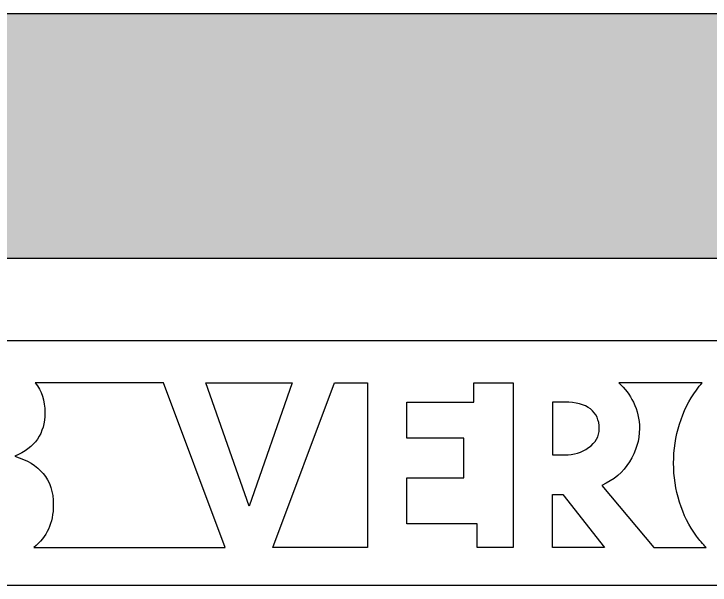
# Model space of a CAD drawing. Extents: x 0 to 338, y -185 to -55.
# Drawn here: x 144.2 to 250, y -184.8 to -98 of the extents above; entities that cross this region are included whole.
import ezdxf

# ---------------------------------------------------------------- set-up
doc = ezdxf.new("R2010")
doc.units = 0
doc.layers.add('CALQUE_1', color=7, linetype='CONTINUOUS')

# ---------------------------------------------------------------- blocks, each defined once
blk = doc.blocks.new('*U5')
at = {"layer": 'CALQUE_1', "color": 250}
for points in [[(0, -135.1), (0, -97.99), (337.44, -135.1)], [(337.44, -135.1), (0, -97.99), (337.44, -97.99)]]:
    blk.add_solid(points, dxfattribs=at)

msp = doc.modelspace()

# ---------------------------------------------------------------- linework, layer by layer
at = {"layer": 'CALQUE_1', "color": 7}
msp.add_lwpolyline([(0, -97.99), (0, -135.1), (337.44, -135.1), (337.44, -97.99), (0, -97.99)], dxfattribs=at)
at = {"layer": 'CALQUE_1', "color": 250}
for points in [[(0, -147.71), (0, -184.83), (337.44, -184.83), (337.44, -147.71), (0, -147.71)], [(173.35, -154.07), (186.45, -154.07), (179.9, -172.84), (173.35, -154.07)], [(197.88, -179.09), (183.52, -179.09), (192.91, -154.07), (197.88, -154.07), (197.88, -179.09)], [(220.03, -179.09), (214.58, -179.09), (214.58, -175.54), (203.88, -175.54), (203.88, -168.51), (212.54, -168.51), (212.54, -162.5), (203.88, -162.5), (203.88, -157), (214.07, -157), (214.07, -154.07), (220.03, -154.07), (220.03, -179.09)], [(226.04, -179.09), (226.04, -171.06), (227.57, -171.06), (233.92, -179.09), (226.04, -179.09)]]:
    msp.add_lwpolyline(points, dxfattribs=at)
for points, knots in [([(147.22, -179.09), (149.18, -177.53), (150.16, -175.39), (150.16, -172.64), (150.16, -170.67), (149.65, -169.08), (148.63, -167.87), (147.61, -166.67), (146.17, -165.8), (144.3, -165.25), (147.36, -163.96), (148.88, -161.76), (148.88, -158.63), (148.88, -156.78), (148.38, -155.26), (147.38, -154.07), (147.38, -154.07), (166.88, -154.07), (166.88, -154.07), (166.88, -154.07), (176.27, -179.09), (176.27, -179.09), (176.27, -179.09), (147.22, -179.09), (147.22, -179.09)], [0, 0, 0, 0, 1, 1, 1, 2, 2, 2, 3, 3, 3, 4, 4, 4, 5, 5, 5, 6, 6, 6, 7, 7, 7, 8, 8, 8, 8]), ([(241.39, -179.09), (241.39, -179.09), (233.52, -169.68), (233.52, -169.68), (235.32, -168.87), (236.72, -167.66), (237.73, -166.07), (238.73, -164.47), (239.23, -162.79), (239.23, -161.03), (239.23, -159.6), (238.92, -158.27), (238.31, -157.03), (237.76, -155.9), (237.01, -154.92), (236.08, -154.07), (236.08, -154.07), (248.78, -154.07), (248.78, -154.07), (248.47, -154.42), (248.17, -154.78), (247.88, -155.17), (246.76, -156.7), (245.91, -158.42), (245.31, -160.34), (244.72, -162.26), (244.42, -164.23), (244.42, -166.27), (244.42, -168.31), (244.72, -170.29), (245.31, -172.2), (245.91, -174.12), (246.76, -175.84), (247.88, -177.37), (248.34, -178), (248.85, -178.57), (249.39, -179.09), (249.39, -179.09), (241.39, -179.09), (241.39, -179.09)], [0, 0, 0, 0, 1, 1, 1, 2, 2, 2, 3, 3, 3, 4, 4, 4, 5, 5, 5, 6, 6, 6, 7, 7, 7, 8, 8, 8, 9, 9, 9, 10, 10, 10, 11, 11, 11, 12, 12, 12, 13, 13, 13, 13]), ([(226.04, -157), (226.04, -157), (227.87, -157), (227.87, -157), (229.57, -157), (230.87, -157.35), (231.77, -158.05), (232.67, -158.74), (233.12, -159.74), (233.12, -161.03), (233.12, -162.21), (232.58, -163.18), (231.51, -163.93), (230.44, -164.67), (229.23, -165.05), (227.87, -165.05), (227.87, -165.05), (226.04, -165.05), (226.04, -165.05), (226.04, -165.05), (226.04, -157), (226.04, -157)], [0, 0, 0, 0, 1, 1, 1, 2, 2, 2, 3, 3, 3, 4, 4, 4, 5, 5, 5, 6, 6, 6, 7, 7, 7, 7])]:
    msp.add_open_spline(points, degree=3, knots=knots, dxfattribs=at)

# ---------------------------------------------------------------- block references
msp.add_blockref('*U5', (0, 0), dxfattribs=at)

doc.saveas('drawing.dxf')
